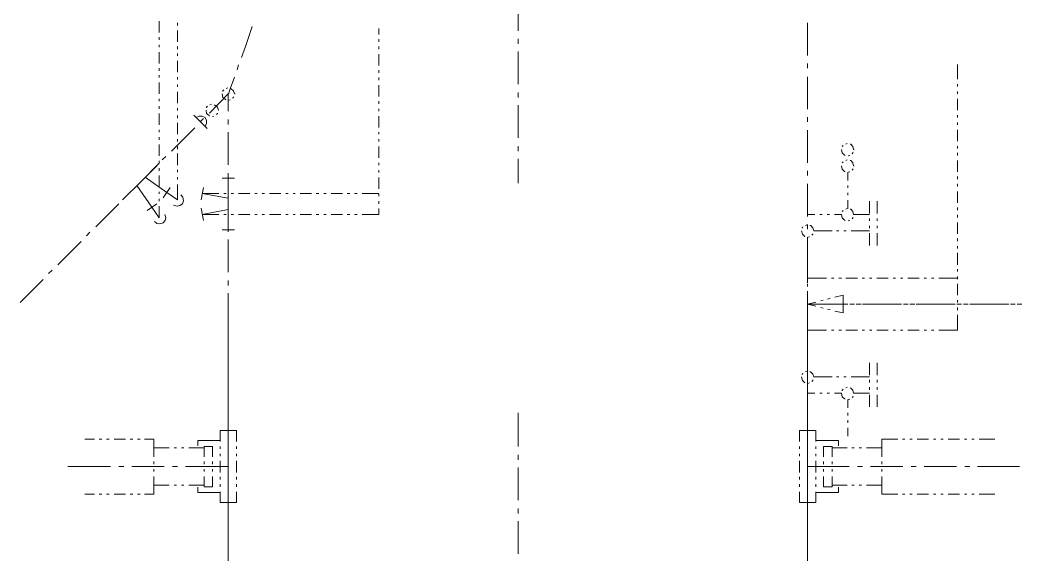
# Model space of a CAD drawing. Header units: millimetres. Extents: x 0 to 588, y 0 to 874.
# Drawn here: x 245.24 to 288.33, y 681.41 to 704.41 of the extents above; entities that cross this region are included whole.
import ezdxf

# ---------------------------------------------------------------- set-up
doc = ezdxf.new("R2010")
doc.units = ezdxf.units.MM
doc.layers.get('0').update_dxf_attribs({"lineweight": 18})

msp = doc.modelspace()

# ---------------------------------------------------------------- linework, layer by layer
at = {"color": 0, "lineweight": 0}
for points in [[(266.658, 705.358), (266.658, 703.94)], [(251.227, 703.876), (251.227, 704.363)], [(252.01, 704.279), (252.01, 704.173)], [(279.104, 702.881), (279.104, 704.279)], [(252.01, 703.961), (252.01, 703.474)], [(255.228, 704.13), (255.164, 703.961), (254.931, 703.262), (254.762, 702.796)], [(260.668, 704.046), (260.668, 703.791)], [(251.227, 703.559), (251.227, 703.665)], [(251.227, 703.241), (251.227, 703.347)], [(260.668, 703.58), (260.668, 703.474)], [(266.658, 703.601), (266.658, 703.389)], [(251.227, 702.543), (251.227, 703.03)], [(252.01, 703.262), (252.01, 703.156)], [(252.01, 702.966), (252.01, 702.86)], [(260.668, 703.262), (260.668, 703.156)], [(260.668, 702.945), (260.668, 702.458)], [(266.658, 703.051), (266.658, 701.653)], [(252.01, 702.648), (252.01, 702.162)], [(254.635, 702.479), (254.571, 702.267)], [(279.104, 702.331), (279.104, 702.543)], [(285.56, 702.5), (285.56, 701.865)], [(251.227, 702.225), (251.227, 702.331)], [(251.227, 701.929), (251.227, 702.034)], [(260.668, 702.246), (260.668, 702.14)], [(251.227, 701.23), (251.227, 701.717)], [(252.01, 701.95), (252.01, 701.844)], [(252.01, 701.633), (252.01, 701.527)], [(254.466, 701.95), (254.275, 701.442), (254.233, 701.315), (254.212, 701.251), (254.19, 701.23)], [(260.668, 701.929), (260.668, 701.823)], [(260.668, 701.611), (260.668, 701.124)], [(279.104, 700.574), (279.104, 701.971)], [(285.56, 701.653), (285.56, 701.548)], [(252.01, 701.315), (252.01, 700.828)], [(253.386, 700.405), (254.19, 701.23)], [(253.936, 701.23), (253.958, 701.082), (254.064, 700.998), (254.085, 700.976)], [(254, 701.4), (253.958, 701.357), (253.958, 701.336)], [(254.169, 701.485), (254.106, 701.463)], [(254.19, 701.23), (254.212, 701.23)], [(254.19, 700.49), (254.19, 701.23)], [(254.466, 701.23), (254.423, 701.357), (254.317, 701.442), (254.296, 701.463)], [(254.466, 701.23), (254.487, 701.23)], [(266.658, 701.294), (266.658, 701.082)], [(285.56, 701.336), (285.56, 701.23)], [(251.227, 700.913), (251.227, 701.019)], [(253.471, 700.786), (253.407, 700.765)], [(253.767, 700.532), (253.725, 700.659), (253.619, 700.744), (253.598, 700.765)], [(254.212, 700.955), (254.275, 700.976)], [(254.381, 701.04), (254.423, 701.082), (254.423, 701.104)], [(260.668, 700.913), (260.668, 700.807)], [(266.658, 700.744), (266.658, 699.347)], [(285.56, 701.019), (285.56, 700.532)], [(251.227, 700.595), (251.227, 700.701)], [(251.227, 699.897), (251.227, 700.384)], [(252.01, 700.616), (252.01, 700.51)], [(252.01, 700.299), (252.01, 700.193)], [(252.709, 700.32), (253.28, 699.748)], [(253.238, 700.532), (253.259, 700.384), (253.365, 700.299), (253.386, 700.278)], [(253.302, 700.701), (253.259, 700.659), (253.259, 700.637)], [(253.683, 700.341), (253.725, 700.384), (253.725, 700.405)], [(253.767, 700.532), (253.788, 700.532)], [(260.668, 700.595), (260.668, 700.49)], [(285.56, 700.32), (285.56, 700.215)], [(252.01, 699.981), (252.01, 699.494)], [(253.196, 699.833), (253.259, 699.961), (253.259, 700.087), (253.196, 700.215), (253.069, 700.278), (252.942, 700.278), (252.815, 700.215)], [(252.984, 700.024), (253.132, 700.172)], [(253.513, 700.257), (253.577, 700.278)], [(254.19, 699.918), (254.19, 700.13)], [(260.668, 700.278), (260.668, 699.791)], [(279.104, 700.024), (279.104, 700.236)], [(285.56, 700.002), (285.56, 699.897)], [(251.227, 699.579), (251.227, 699.685)], [(251.756, 698.775), (252.751, 699.77)], [(254.19, 698.183), (254.19, 699.579)], [(260.668, 699.579), (260.668, 699.494)], [(279.104, 698.267), (279.104, 699.664)], [(285.56, 699.685), (285.56, 699.198)], [(251.227, 699.262), (251.227, 699.368)], [(251.227, 698.563), (251.227, 699.05)], [(252.01, 699.283), (252.01, 699.177)], [(260.668, 699.283), (260.668, 699.177)], [(280.649, 699.008), (280.606, 698.965)], [(280.818, 699.092), (280.755, 699.072)], [(281.093, 698.839), (281.051, 698.965), (280.966, 699.072), (280.945, 699.072)], [(252.01, 698.965), (252.01, 698.859)], [(252.01, 698.669), (252.01, 698.161)], [(260.668, 698.965), (260.668, 698.478)], [(266.658, 698.987), (266.658, 698.775)], [(280.564, 698.839), (280.606, 698.69), (280.691, 698.605), (280.733, 698.584)], [(280.861, 698.563), (280.924, 698.584)], [(281.03, 698.648), (281.051, 698.69), (281.072, 698.712)], [(281.093, 698.839), (281.115, 698.839)], [(285.56, 698.987), (285.56, 698.881)], [(285.56, 698.69), (285.56, 698.584)], [(250.444, 697.462), (251.227, 698.246)], [(251.227, 698.246), (251.227, 698.352)], [(251.354, 698.394), (251.502, 698.542)], [(260.668, 698.267), (260.668, 698.161)], [(266.658, 698.436), (266.658, 697.399)], [(280.649, 698.309), (280.606, 698.267)], [(280.818, 698.394), (280.755, 698.373)], [(281.093, 698.14), (281.051, 698.267), (280.966, 698.373), (280.945, 698.373)], [(285.56, 698.373), (285.56, 697.886)], [(250.126, 697.145), (251.121, 698.14)], [(251.227, 697.928), (251.227, 698.034)], [(251.227, 697.23), (251.227, 697.716)], [(252.01, 697.97), (252.01, 697.865)], [(254.19, 697.611), (254.19, 697.823)], [(260.668, 697.949), (260.668, 697.844)], [(279.104, 697.716), (279.104, 697.928)], [(280.564, 698.14), (280.606, 697.992), (280.691, 697.907), (280.733, 697.886)], [(280.839, 697.865), (280.839, 697.505)], [(280.861, 697.865), (280.924, 697.886)], [(281.03, 697.949), (281.051, 697.992), (281.072, 698.013)], [(281.093, 698.14), (281.115, 698.14)], [(250.444, 697.462), (249.64, 696.68)], [(250.254, 697.293), (250.91, 696.362)], [(250.613, 697.653), (251.545, 696.997)], [(252.01, 697.653), (252.01, 697.547)], [(252.01, 697.335), (252.01, 696.68)], [(253.936, 697.611), (254.466, 697.611)], [(254.19, 696.489), (254.19, 697.611)], [(260.668, 697.632), (260.668, 697.145)], [(279.104, 695.96), (279.104, 697.357)], [(280.839, 697.293), (280.839, 697.187)], [(285.56, 697.674), (285.56, 697.569)], [(285.56, 697.357), (285.56, 697.251)], [(249.724, 696.764), (249.873, 696.912)], [(251.227, 696.933), (251.227, 697.018)], [(251.397, 696.764), (251.693, 697.209)], [(252.01, 696.68), (251.545, 696.997)], [(251.841, 696.446), (251.989, 696.404), (252.116, 696.426), (252.222, 696.51), (252.264, 696.637), (252.243, 696.785), (252.159, 696.891)], [(253.026, 696.68), (253.132, 697.209)], [(254.19, 696.743), (253.069, 696.955)], [(253.069, 696.955), (253.788, 696.955)], [(254, 696.955), (254.106, 696.955)], [(254.19, 695.875), (254.19, 697.272)], [(254.317, 696.955), (254.423, 696.955)], [(254.635, 696.955), (255.122, 696.955)], [(255.333, 696.955), (255.439, 696.955)], [(255.651, 696.955), (255.757, 696.955)], [(255.969, 696.955), (256.455, 696.955)], [(256.667, 696.955), (256.773, 696.955)], [(256.985, 696.955), (257.069, 696.955)], [(257.281, 696.955), (257.768, 696.955)], [(257.979, 696.955), (258.085, 696.955)], [(258.297, 696.955), (258.403, 696.955)], [(258.614, 696.955), (259.101, 696.955)], [(259.313, 696.955), (259.419, 696.955)], [(259.63, 696.955), (259.736, 696.955)], [(259.948, 696.955), (260.668, 696.955)], [(260.668, 696.933), (260.668, 696.827)], [(280.839, 696.976), (280.839, 696.87)], [(285.56, 697.039), (285.56, 696.553)], [(248.497, 695.515), (249.492, 696.51)], [(251.121, 696.51), (250.698, 696.214)], [(251.227, 696.616), (251.227, 696.722)], [(254.19, 696.489), (254.19, 695.388)], [(260.668, 696.616), (260.668, 696.51)], [(280.839, 696.658), (280.839, 696.298)], [(281.771, 696.087), (281.771, 696.616)], [(282.109, 696.616), (282.109, 696.087)], [(251.227, 695.896), (250.91, 696.362)], [(251.016, 695.748), (251.121, 695.664), (251.248, 695.643), (251.397, 695.684), (251.481, 695.79), (251.502, 695.917), (251.46, 696.044)], [(251.227, 695.896), (251.227, 696.404)], [(253.026, 696.319), (253.132, 695.79)], [(254.19, 696.256), (253.069, 696.044)], [(253.069, 696.044), (253.788, 696.044)], [(254, 696.044), (254.106, 696.044)], [(254.317, 696.044), (254.423, 696.044)], [(254.635, 696.044), (255.122, 696.044)], [(255.333, 696.044), (255.439, 696.044)], [(255.651, 696.044), (255.757, 696.044)], [(255.969, 696.044), (256.455, 696.044)], [(256.667, 696.044), (256.773, 696.044)], [(256.985, 696.044), (257.069, 696.044)], [(257.281, 696.044), (257.768, 696.044)], [(257.979, 696.044), (258.085, 696.044)], [(258.297, 696.044), (258.403, 696.044)], [(258.614, 696.044), (259.101, 696.044)], [(259.313, 696.044), (259.419, 696.044)], [(259.63, 696.044), (259.736, 696.044)], [(259.948, 696.044), (260.668, 696.044)], [(260.668, 696.298), (260.668, 696.044)], [(279.421, 696.044), (279.104, 696.044)], [(279.739, 696.044), (279.633, 696.044)], [(280.056, 696.044), (279.95, 696.044)], [(280.564, 696.044), (280.268, 696.044)], [(280.564, 696.044), (280.606, 695.896), (280.691, 695.812), (280.733, 695.79)], [(280.649, 696.214), (280.606, 696.172)], [(280.818, 696.298), (280.755, 696.277)], [(281.093, 696.044), (281.051, 696.172), (280.966, 696.277), (280.945, 696.277)], [(281.093, 696.044), (281.771, 696.044)], [(281.093, 696.044), (281.115, 696.044)], [(285.56, 696.341), (285.56, 696.235)], [(285.56, 696.024), (285.56, 695.917)], [(279.082, 695.6), (279.019, 695.579)], [(279.104, 695.409), (279.104, 695.621)], [(280.162, 695.346), (279.379, 695.346), (279.337, 695.473), (279.252, 695.579), (279.209, 695.579)], [(280.861, 695.769), (280.924, 695.79)], [(281.03, 695.854), (281.051, 695.896), (281.072, 695.917)], [(281.771, 695.769), (281.771, 695.875)], [(282.109, 695.875), (282.109, 695.769)], [(285.56, 695.706), (285.56, 695.219)], [(248.095, 695.135), (248.243, 695.283)], [(253.936, 695.388), (254.466, 695.388)], [(254.19, 695.303), (254.19, 695.515)], [(278.85, 695.346), (278.892, 695.198), (278.977, 695.113), (278.998, 695.092)], [(278.913, 695.515), (278.892, 695.473), (278.871, 695.473)], [(279.294, 695.155), (279.337, 695.198), (279.337, 695.219)], [(279.379, 695.346), (279.4, 695.346)], [(280.458, 695.346), (280.353, 695.346)], [(280.776, 695.346), (280.67, 695.346)], [(281.771, 695.346), (280.988, 695.346)], [(281.771, 695.452), (281.771, 695.558)], [(281.771, 694.711), (281.771, 695.24)], [(282.109, 695.558), (282.109, 695.452)], [(282.109, 695.24), (282.109, 694.711)], [(246.867, 693.886), (247.862, 694.88)], [(254.19, 693.568), (254.19, 694.965)], [(279.104, 694.605), (279.104, 695.071)], [(279.104, 693.652), (279.104, 695.05)], [(279.125, 695.071), (279.188, 695.092)], [(285.56, 695.008), (285.56, 694.901)], [(279.104, 694.287), (279.104, 694.394)], [(285.56, 694.69), (285.56, 694.584)], [(285.56, 694.394), (285.56, 693.886)], [(279.104, 693.97), (279.104, 694.076)], [(246.465, 693.505), (246.613, 693.652)], [(279.104, 693.271), (279.104, 693.758)], [(285.56, 693.695), (285.56, 693.589)], [(245.237, 692.255), (246.232, 693.251)], [(254.19, 692.997), (254.19, 693.208)], [(279.104, 693.314), (279.929, 693.314)], [(279.104, 693.102), (279.104, 693.314)], [(279.104, 692.954), (279.104, 693.06)], [(280.141, 693.314), (280.247, 693.314)], [(280.458, 693.314), (280.564, 693.314)], [(280.755, 693.314), (281.263, 693.314)], [(281.453, 693.314), (281.559, 693.314)], [(281.771, 693.314), (281.877, 693.314)], [(282.088, 693.314), (282.575, 693.314)], [(282.787, 693.314), (282.892, 693.314)], [(283.104, 693.314), (283.21, 693.314)], [(283.422, 693.314), (283.909, 693.314)], [(284.12, 693.314), (284.226, 693.314)], [(284.438, 693.314), (284.543, 693.314)], [(284.755, 693.314), (285.56, 693.314)], [(285.56, 693.378), (285.56, 693.271)], [(285.56, 693.06), (285.56, 692.573)], [(254.19, 691.261), (254.19, 692.658)], [(279.104, 692.658), (279.104, 692.742)], [(279.104, 691.346), (279.104, 692.742)], [(280.289, 692.489), (280.649, 692.573)], [(280.649, 692.573), (280.649, 691.811)], [(279.104, 691.96), (279.104, 692.446)], [(279.104, 692.192), (279.464, 692.277)], [(279.464, 692.108), (279.104, 692.192)], [(280.564, 692.192), (279.104, 692.192)], [(280.839, 692.192), (279.104, 692.192)], [(279.675, 692.34), (279.781, 692.362)], [(279.971, 692.404), (280.077, 692.446)], [(281.136, 692.192), (280.924, 692.192)], [(281.411, 692.192), (281.199, 692.192)], [(282.871, 692.192), (281.474, 692.192)], [(283.147, 692.192), (281.75, 692.192)], [(283.443, 692.192), (283.231, 692.192)], [(283.718, 692.192), (283.506, 692.192)], [(285.178, 692.192), (283.781, 692.192)], [(285.454, 692.192), (284.057, 692.192)], [(285.729, 692.192), (285.538, 692.192)], [(285.56, 692.362), (285.56, 692.255)], [(286.025, 692.192), (285.813, 692.192)], [(287.486, 692.192), (286.089, 692.192)], [(287.761, 692.192), (286.364, 692.192)], [(288.036, 692.192), (287.846, 692.192)], [(288.332, 692.192), (288.121, 692.192)], [(279.104, 691.642), (279.104, 691.748)], [(279.781, 692.023), (279.675, 692.044)], [(280.077, 691.96), (279.971, 691.98)], [(280.649, 691.811), (280.289, 691.896)], [(285.56, 692.044), (285.56, 691.938)], [(285.56, 691.726), (285.56, 691.07)], [(254.19, 669.735), (254.19, 691.515)], [(279.104, 669.735), (279.104, 691.515)], [(279.104, 691.324), (279.104, 691.43)], [(254.19, 690.689), (254.19, 690.901)], [(279.104, 690.626), (279.104, 691.112)], [(279.104, 691.07), (279.929, 691.07)], [(279.104, 690.795), (279.104, 691.007)], [(280.141, 691.07), (280.247, 691.07)], [(280.458, 691.07), (280.564, 691.07)], [(280.755, 691.07), (281.263, 691.07)], [(281.453, 691.07), (281.559, 691.07)], [(281.771, 691.07), (281.877, 691.07)], [(282.088, 691.07), (282.575, 691.07)], [(282.787, 691.07), (282.892, 691.07)], [(283.104, 691.07), (283.21, 691.07)], [(283.422, 691.07), (283.909, 691.07)], [(284.12, 691.07), (284.226, 691.07)], [(284.438, 691.07), (284.543, 691.07)], [(284.755, 691.07), (285.56, 691.07)], [(279.104, 689.059), (279.104, 690.456)], [(279.104, 690.308), (279.104, 690.414)], [(254.19, 688.953), (254.19, 690.351)], [(279.104, 689.991), (279.104, 690.096)], [(279.104, 689.314), (279.104, 689.779)], [(281.771, 689.673), (281.771, 689.144)], [(282.109, 689.144), (282.109, 689.673)], [(278.913, 689.229), (278.892, 689.187), (278.871, 689.165)], [(279.082, 689.314), (279.019, 689.293)], [(279.379, 689.059), (279.337, 689.187), (279.252, 689.271), (279.209, 689.293)], [(278.85, 689.059), (278.892, 688.911), (278.977, 688.827), (278.998, 688.805)], [(279.104, 688.488), (279.104, 688.7)], [(279.125, 688.784), (279.188, 688.805)], [(279.294, 688.869), (279.337, 688.911), (279.337, 688.933)], [(279.379, 689.059), (279.4, 689.059)], [(280.162, 689.059), (279.379, 689.059)], [(280.458, 689.059), (280.353, 689.059)], [(280.776, 689.059), (280.67, 689.059)], [(281.771, 689.059), (280.988, 689.059)], [(281.771, 688.933), (281.771, 688.827)], [(282.109, 688.827), (282.109, 688.933)], [(254.19, 688.382), (254.19, 688.594)], [(279.421, 688.361), (279.104, 688.361)], [(279.104, 687.133), (279.104, 688.361)], [(279.739, 688.361), (279.633, 688.361)], [(280.056, 688.361), (279.95, 688.361)], [(280.564, 688.361), (280.268, 688.361)], [(280.564, 688.361), (280.606, 688.213), (280.691, 688.128), (280.733, 688.107)], [(280.649, 688.53), (280.606, 688.488), (280.606, 688.467)], [(280.818, 688.615), (280.755, 688.594)], [(281.093, 688.361), (281.051, 688.488), (280.966, 688.573), (280.945, 688.594)], [(281.03, 688.171), (281.051, 688.213), (281.072, 688.234)], [(281.093, 688.361), (281.771, 688.361)], [(281.093, 688.361), (281.115, 688.361)], [(281.771, 688.615), (281.771, 688.509)], [(281.771, 688.298), (281.771, 687.769)], [(282.109, 688.509), (282.109, 688.615)], [(282.109, 687.769), (282.109, 688.298)], [(254.19, 686.647), (254.19, 688.044)], [(279.104, 686.752), (279.104, 688.149)], [(280.839, 687.726), (280.839, 688.086)], [(280.861, 688.086), (280.924, 688.107)], [(266.658, 687.514), (266.658, 686.075)], [(280.839, 687.408), (280.839, 687.514)], [(280.839, 687.091), (280.839, 687.197)], [(254.55, 686.752), (253.852, 686.752), (253.852, 686.287)], [(254.55, 686.752), (254.55, 686.287)], [(278.765, 686.752), (279.464, 686.752), (279.464, 686.287)], [(278.765, 686.752), (278.765, 686.287)], [(279.104, 686.562), (279.104, 686.773)], [(280.839, 686.519), (280.839, 686.879)], [(248.433, 686.392), (248.031, 686.392)], [(248.751, 686.392), (248.645, 686.392)], [(249.068, 686.392), (248.962, 686.392)], [(249.767, 686.392), (249.28, 686.392)], [(250.084, 686.392), (249.978, 686.392)], [(250.402, 686.392), (250.296, 686.392)], [(250.994, 686.392), (250.592, 686.392)], [(250.994, 685.63), (250.994, 686.392)], [(252.878, 686.329), (252.878, 686.096)], [(252.878, 686.329), (253.852, 686.329)], [(254.19, 686.096), (254.19, 686.287)], [(279.104, 686.181), (279.104, 686.392)], [(279.104, 684.826), (279.104, 686.223)], [(280.437, 686.329), (279.464, 686.329)], [(280.437, 686.329), (280.437, 686.096)], [(282.3, 685.63), (282.3, 686.392)], [(282.3, 686.392), (282.998, 686.392)], [(283.189, 686.392), (283.295, 686.392)], [(283.506, 686.392), (283.612, 686.392)], [(283.824, 686.392), (284.311, 686.392)], [(284.522, 686.392), (284.628, 686.392)], [(284.84, 686.392), (284.946, 686.392)], [(285.157, 686.392), (285.644, 686.392)], [(285.856, 686.392), (285.962, 686.392)], [(286.173, 686.392), (286.279, 686.392)], [(286.491, 686.392), (287.168, 686.392)], [(251.65, 686.012), (250.994, 686.012)], [(251.968, 686.012), (251.862, 686.012)], [(252.286, 686.012), (252.18, 686.012)], [(253.153, 686.012), (252.497, 686.012)], [(253.513, 686.075), (253.153, 686.075)], [(253.153, 685.63), (253.153, 686.075)], [(253.513, 685.63), (253.513, 686.075)], [(253.852, 686.075), (253.852, 685.969)], [(253.852, 685.758), (253.852, 685.652)], [(254.19, 684.34), (254.19, 685.736)], [(254.55, 686.075), (254.55, 685.969)], [(254.55, 685.758), (254.55, 685.652)], [(266.658, 685.715), (266.658, 685.504)], [(278.765, 686.075), (278.765, 685.969)], [(278.765, 685.758), (278.765, 685.652)], [(279.104, 684.445), (279.104, 685.842)], [(279.464, 686.075), (279.464, 685.969)], [(279.464, 685.758), (279.464, 685.652)], [(279.802, 686.075), (280.162, 686.075)], [(279.802, 685.63), (279.802, 686.075)], [(280.162, 685.63), (280.162, 686.075)], [(280.162, 686.012), (280.818, 686.012)], [(281.009, 686.012), (281.115, 686.012)], [(281.326, 686.012), (281.432, 686.012)], [(281.644, 686.012), (282.3, 686.012)], [(250.994, 685.313), (250.994, 685.419)], [(253.153, 685.313), (253.153, 685.419)], [(253.513, 685.313), (253.513, 685.419)], [(253.852, 685.461), (253.852, 684.953)], [(254.55, 685.461), (254.55, 684.953)], [(278.765, 685.461), (278.765, 684.953)], [(279.464, 685.461), (279.464, 684.953)], [(279.802, 685.313), (279.802, 685.419)], [(280.162, 685.313), (280.162, 685.419)], [(282.3, 685.313), (282.3, 685.419)], [(249.132, 685.207), (247.29, 685.207)], [(249.703, 685.207), (249.492, 685.207)], [(251.439, 685.207), (250.042, 685.207)], [(250.994, 684.996), (250.994, 685.101)], [(252.01, 685.207), (251.799, 685.207)], [(254.19, 685.207), (252.349, 685.207)], [(253.153, 684.996), (253.153, 685.101)], [(253.513, 684.996), (253.513, 685.101)], [(266.658, 685.165), (266.658, 683.768)], [(279.104, 685.207), (280.903, 685.207)], [(279.802, 684.996), (279.802, 685.101)], [(280.162, 684.996), (280.162, 685.101)], [(281.263, 685.207), (281.474, 685.207)], [(281.813, 685.207), (283.21, 685.207)], [(282.3, 684.996), (282.3, 685.101)], [(283.57, 685.207), (283.781, 685.207)], [(284.12, 685.207), (285.517, 685.207)], [(285.877, 685.207), (286.089, 685.207)], [(286.427, 685.207), (288.226, 685.207)], [(250.994, 684.022), (250.994, 684.784)], [(251.65, 684.403), (250.994, 684.403)], [(251.968, 684.403), (251.862, 684.403)], [(252.286, 684.403), (252.18, 684.403)], [(253.153, 684.403), (252.497, 684.403)], [(253.153, 684.34), (253.153, 684.784)], [(253.513, 684.34), (253.513, 684.784)], [(253.852, 684.762), (253.852, 684.657)], [(253.852, 684.445), (253.852, 684.34)], [(254.55, 684.762), (254.55, 684.657)], [(254.55, 684.445), (254.55, 684.34)], [(278.765, 684.762), (278.765, 684.657)], [(278.765, 684.445), (278.765, 684.34)], [(279.104, 684.255), (279.104, 684.466)], [(279.464, 684.762), (279.464, 684.657)], [(279.464, 684.445), (279.464, 684.34)], [(279.802, 684.34), (279.802, 684.784)], [(280.162, 684.34), (280.162, 684.784)], [(280.162, 684.403), (280.818, 684.403)], [(281.009, 684.403), (281.115, 684.403)], [(281.326, 684.403), (281.432, 684.403)], [(281.644, 684.403), (282.3, 684.403)], [(282.3, 684.022), (282.3, 684.784)], [(248.433, 684.022), (248.031, 684.022)], [(248.751, 684.022), (248.645, 684.022)], [(249.068, 684.022), (248.962, 684.022)], [(249.767, 684.022), (249.28, 684.022)], [(250.084, 684.022), (249.978, 684.022)], [(250.402, 684.022), (250.296, 684.022)], [(250.994, 684.022), (250.592, 684.022)], [(252.878, 684.086), (252.878, 684.318)], [(252.878, 684.086), (253.852, 684.086)], [(253.513, 684.34), (253.153, 684.34)], [(253.852, 684.127), (253.852, 683.662)], [(254.19, 683.789), (254.19, 684.001)], [(254.55, 684.127), (254.55, 683.662)], [(278.765, 684.127), (278.765, 683.662)], [(279.104, 683.873), (279.104, 684.086)], [(279.464, 684.127), (279.464, 683.662)], [(280.437, 684.086), (279.464, 684.086)], [(279.802, 684.34), (280.162, 684.34)], [(280.437, 684.086), (280.437, 684.318)], [(282.3, 684.022), (282.998, 684.022)], [(283.189, 684.022), (283.295, 684.022)], [(283.506, 684.022), (283.612, 684.022)], [(283.824, 684.022), (284.311, 684.022)], [(284.522, 684.022), (284.628, 684.022)], [(284.84, 684.022), (284.946, 684.022)], [(285.157, 684.022), (285.644, 684.022)], [(285.856, 684.022), (285.962, 684.022)], [(286.173, 684.022), (286.279, 684.022)], [(286.491, 684.022), (287.168, 684.022)], [(254.55, 683.662), (253.852, 683.662)], [(278.765, 683.662), (279.464, 683.662)], [(279.104, 682.519), (279.104, 683.916)], [(279.104, 682.138), (279.104, 683.535)], [(254.19, 682.032), (254.19, 683.429)], [(266.658, 683.408), (266.658, 683.197)], [(266.658, 682.858), (266.658, 681.46)], [(279.104, 681.969), (279.104, 682.159)], [(279.104, 681.566), (279.104, 681.778)], [(254.19, 681.482), (254.19, 681.694)], [(279.104, 680.212), (279.104, 681.609)]]:
    msp.add_lwpolyline(points, dxfattribs=at)

doc.saveas('drawing.dxf')
